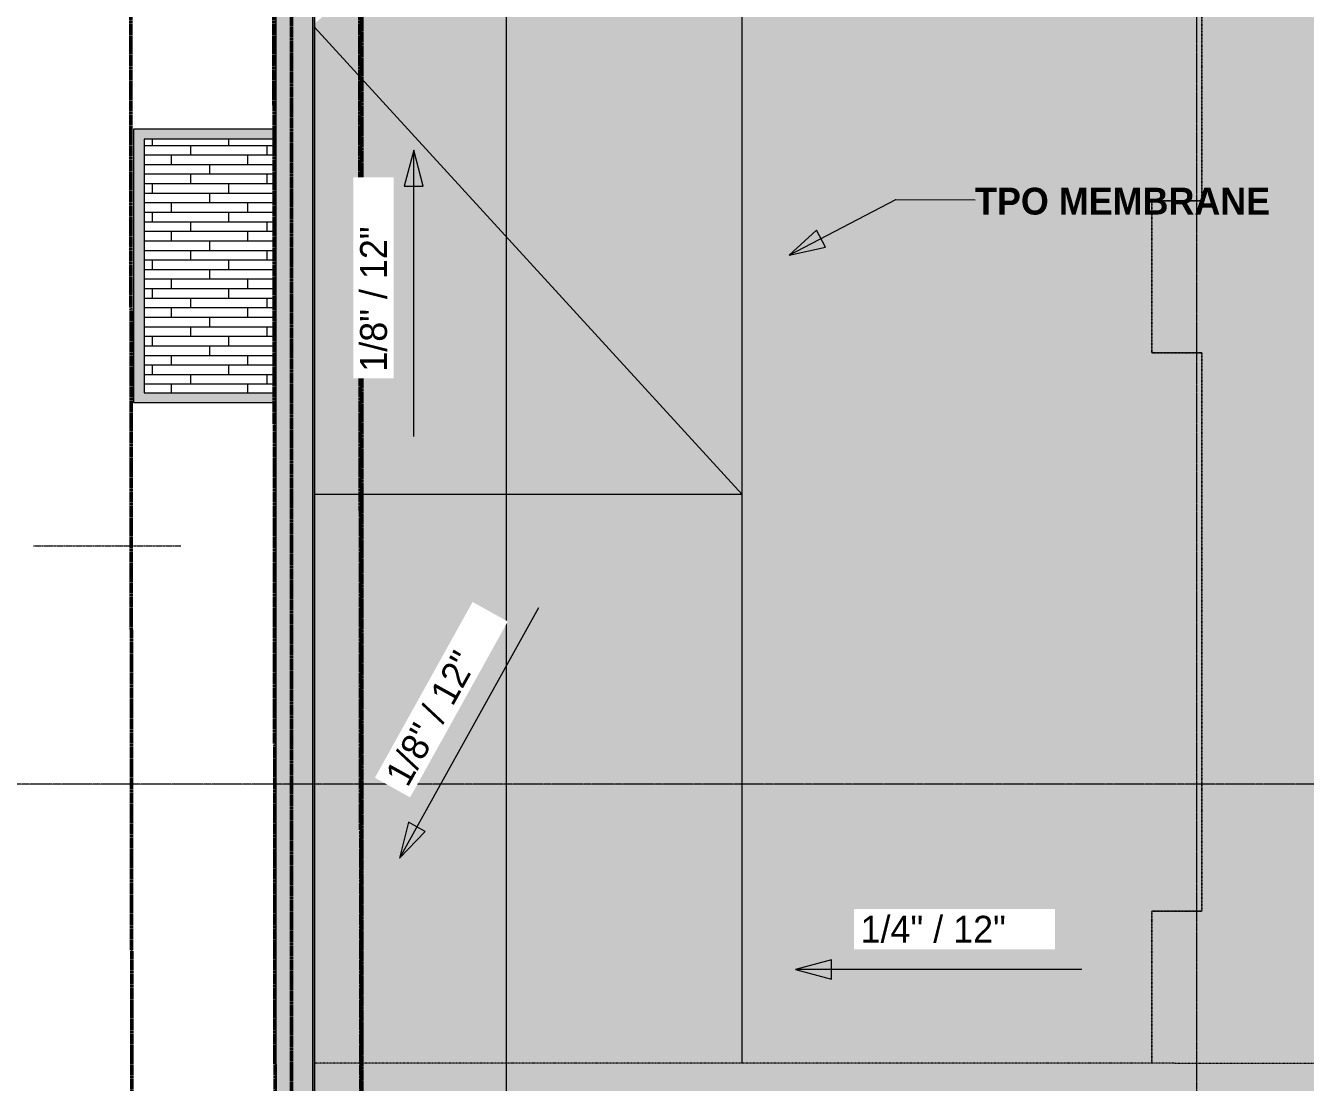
# Model space of a CAD drawing. Header units: inches. Extents: x -4254 to -1719, y 9514 to 12654.
# Drawn here: x -3972 to -3436, y 10342 to 10785 of the extents above; entities that cross this region are included whole.
import ezdxf

# ---------------------------------------------------------------- set-up
doc = ezdxf.new("R2010")
doc.units = ezdxf.units.IN
doc.header["$MEASUREMENT"] = 0
for name, pattern in [('Aligning Line 1_8_', [0.25, 0.125, -0.125]), ('Dash 1_16_', [0.125, 0.0625, -0.0625]), ('Double Dash 3_8_', [1, 0.375, -0.125, 0.125, -0.125, 0.125, -0.125]), ('Grid Line 1_2_', [0.875, 0.5, -0.125, 0.125, -0.125]), ('Hidden 1_8_', [0.1875, 0.125, -0.0625])]:
    doc.linetypes.add(name, pattern=pattern)
for name, color, linetype, lineweight in [('0-1', 7, 'Continuous', 5), ('0-3', 147, 'Aligning Line 1_8_', 9), ('A-DETL-HDLN-1', 7, 'Hidden 1_8_', 9), ('A-FLOR-5', 8, 'Continuous', 5), ('A-FLOR-6', 7, 'Dash 1_16_', 9), ('A-FLOR-PATT-2', 251, 'Continuous', 9), ('A-ROOF', 132, 'Continuous', 13), ('A-ROOF-1', 8, 'Continuous', 5), ('A-ROOF-2', 132, 'Continuous', 5), ('A-ROOF-3', 7, 'Dash 1_16_', 9), ('A-WALL', 113, 'Continuous', 13), ('A-WALL-1', 113, 'Continuous', 5), ('C-PROP-LINE', 91, 'Double Dash 3_8_', 50), ('C-PROP-LINE-1', 130, 'Double Dash 3_8_', 50), ('G-ANNO-DIMS', 111, 'Continuous', 9), ('G-ANNO-SYMB-2', 111, 'Continuous', 9), ('G-ANNO-TEXT', 231, 'Continuous', 9), ('S-GRID-1', 1, 'Grid Line 1_2_', 9)]:
    doc.layers.add(name, color=color, linetype=linetype, lineweight=lineweight)
doc.styles.add('Century Gothic_1', font='ufonts.com_century-gothic.ttf', dxfattribs={"height": 11.25})
doc.styles.add('Century Gothic_B', font='GOTHICB.TTF', dxfattribs={"height": 11.25})

# ---------------------------------------------------------------- blocks, each defined once
blk = doc.blocks.new('Family - ___-1870007-FLOOR PLAN - ROOF')
at = {"layer": 'C-PROP-LINE-1'}
blk.add_line((-3860.72, 9980.19), (-3860.72, 11433.39), dxfattribs=at)
blk = doc.blocks.new('Family - ___-1870574-FLOOR PLAN - ROOF')
at = {"layer": 'C-PROP-LINE-1'}
blk.add_line((-3831.16, 10010.09), (-3831.16, 12088.59), dxfattribs=at)
blk = doc.blocks.new('CTR - 1st Phase - Common Walls_rvt-1-FLOOR PLAN - ROOF')
at = {"layer": 'A-DETL-HDLN-1'}
blk.add_line((-3968.81, 10567.04), (-3907.08, 10567.04), dxfattribs=at)
at = {"layer": '0-3'}
for name in ['Family - ___-1870007-FLOOR PLAN - ROOF', 'Family - ___-1870574-FLOOR PLAN - ROOF']:
    blk.add_blockref(name, (0, 0), dxfattribs=at)
blk = doc.blocks.new('Basic Wall _ EXT - FIBER CEMENT - SMALL - ___-2145935-FLOOR PLAN - ROOF')
at = {"layer": 'A-WALL'}
for points in [[(-3867.29, 9973.63), (-3851.85, 9989.12), (-3851.85, 12109.71), (-3867.29, 12125.15), (-3867.29, 9975.29)], [(-3851.85, 9989.07), (-3851.63, 9989.33), (-3851.66, 12109.52), (-3851.85, 12109.65), (-3851.85, 11256.22), (-3851.85, 9989.1)], [(-3851.59, 9989.33), (-3851.11, 9989.8), (-3851.16, 12109.02), (-3851.59, 12109.45), (-3851.59, 9989.8)]]:
    blk.add_hatch(color=256, dxfattribs=at).paths.add_polyline_path(points, flags=0)
for p, q in [((-3867.29, 12125.15), (-3867.29, 9973.63)), ((-3851.85, 12109.71), (-3851.85, 9989.07)), ((-3851.63, 9989.29), (-3851.63, 12109.49)), ((-3851.11, 12108.98), (-3851.11, 9989.8))]:
    blk.add_line(p, q, dxfattribs=at)
blk = doc.blocks.new('Family - ___-1878357-FLOOR PLAN - ROOF')
at = {"layer": 'C-PROP-LINE'}
for p, q in [((-3929.52, 12184.69), (-3927.1, 9853.17)), ((-3869.45, 12124.69), (-3867.12, 9890.98))]:
    blk.add_line(p, q, dxfattribs=at)
blk = doc.blocks.new('Family - ___-1878392-FLOOR PLAN - ROOF')
at = {"layer": 'C-PROP-LINE'}
blk.add_line((-3833.41, 12088.69), (-3830.99, 9768.08), dxfattribs=at)

msp = doc.modelspace()

# ---------------------------------------------------------------- hatches: boundary and pattern name
at = {"layer": 'A-FLOR-5'}
msp.add_hatch(color=256, dxfattribs=at).paths.add_polyline_path([(-3500.17, 10350.34), (-3407.67, 10350.34), (-3407.67, 10841.78), (-3409.66, 10841.78), (-3409.66, 11257), (-3407.67, 11257), (-3407.67, 11748.44), (-3500.17, 11748.44), (-3500.17, 11684.74), (-3479.22, 11684.74), (-3479.22, 11546.99), (-3499.32, 11546.99), (-3499.32, 11377.54), (-3479.22, 11377.54), (-3479.22, 11028.44), (-3500.17, 11028.44), (-3500.17, 10964.74), (-3479.22, 10964.74), (-3479.22, 10711.64), (-3500.17, 10711.64), (-3500.17, 10647.94), (-3479.22, 10647.94), (-3479.22, 10414.04), (-3500.17, 10414.04), (-3500.17, 10359.94)], flags=0)
at = {"layer": 'A-FLOR-PATT-2'}
h = msp.add_hatch(dxfattribs=at)
h.set_pattern_fill('FP_9', color=256, style=0, pattern_type=2)
h.set_pattern_definition([(180, (16792.932, 11402.937), (-5e-16, -4), []), (270, (16792.932, 11402.937), (8, -8), [4, -28]), (270, (16776.932, 11398.937), (8, -8), [4, -28])])
h.paths.add_polyline_path([(-3922.47, 10631.24), (-3867.29, 10631.24), (-3867.29, 10737.56), (-3922.47, 10737.56), (-3922.47, 10653.43)], flags=0)
at = {"layer": 'A-ROOF-1'}
h = msp.add_hatch(color=256, dxfattribs=at)
h.paths.add_polyline_path([(-3671.85, 10350.34), (-3500.17, 10350.34), (-3500.17, 10414.04), (-3479.22, 10414.04), (-3479.22, 10647.94), (-3500.17, 10647.94), (-3500.17, 10711.64), (-3479.22, 10711.64), (-3479.22, 10964.74), (-3500.17, 10964.74), (-3500.17, 11028.44), (-3479.22, 11028.44), (-3479.22, 11377.54), (-3500.17, 11377.54), (-3500.17, 11426.99), (-3595.32, 11426.99), (-3595.32, 11546.99), (-3479.22, 11546.99), (-3479.22, 11684.74), (-3500.17, 11684.74), (-3500.17, 11748.44), (-3671.85, 11748.44), (-3671.85, 10359.94)], flags=0)
h.paths.add_polyline_path([(-3643.75, 11462.6), (-3643.75, 11494.6), (-3611.76, 11494.6), (-3611.76, 11492.35), (-3610.23, 11492.35), (-3610.23, 11464.85), (-3611.76, 11464.85), (-3611.76, 11462.6), (-3640.51, 11462.6)], flags=0)
msp.add_hatch(color=256, dxfattribs=at).paths.add_polyline_path([(-3851.11, 10168.69), (-2077.53, 10168.69), (-2077.53, 10831.78), (-2077.4, 10841.92), (-3407.67, 10841.92), (-3407.67, 10450.41), (-3269.77, 10450.41), (-3269.77, 10471.64), (-3206.07, 10471.64), (-3206.07, 10450.69), (-3087.37, 10450.69), (-3087.37, 10471.64), (-3023.67, 10471.64), (-3023.67, 10450.69), (-2780.17, 10450.69), (-2780.17, 10471.64), (-2649.27, 10471.64), (-2649.27, 10450.41), (-2504.49, 10450.41), (-2490.13, 10464.78), (-2440.67, 10415.33), (-2493.02, 10362.97), (-2510.94, 10380.89), (-2524.7, 10380.89), (-2524.7, 10245.59), (-2636.17, 10245.59), (-2636.17, 10380.89), (-2735.45, 10380.89), (-2735.45, 10359.94), (-2799.15, 10359.94), (-2799.15, 10380.89), (-3071.67, 10380.89), (-3071.67, 10359.94), (-3202.57, 10359.94), (-3202.57, 10380.89), (-3407.67, 10380.89), (-3407.67, 10350.34), (-3851.11, 10350.34), (-3851.11, 10168.78)], flags=0)
at = {"layer": 'A-ROOF-2'}
for points in [[(-3671.85, 10588.59), (-3671.85, 10940.96), (-3851.11, 10785.85), (-3851.11, 10784.41), (-3698.91, 10618.15)], [(-3851.11, 10588.59), (-3671.85, 10588.59), (-3851.11, 10784.41), (-3851.11, 10588.84)], [(-3851.11, 10350.34), (-3671.85, 10350.34), (-3671.85, 10588.59), (-3851.11, 10588.59), (-3851.11, 10350.96)]]:
    msp.add_hatch(color=256, dxfattribs=at).paths.add_polyline_path(points, flags=0)
at = {"layer": 'A-WALL-1'}
for points in [[(-3867.29, 10737.56), (-3867.29, 10741.81), (-3926.72, 10741.81), (-3926.72, 10737.56), (-3869.46, 10737.56)], [(-3926.72, 10631.24), (-3922.47, 10631.24), (-3922.47, 10737.56), (-3926.72, 10737.56), (-3926.72, 10642.71)], [(-3869.46, 10626.99), (-3867.29, 10626.99), (-3867.29, 10631.24), (-3926.72, 10631.24), (-3926.72, 10626.99), (-3889.33, 10626.99)]]:
    msp.add_hatch(color=256, dxfattribs=at).paths.add_polyline_path(points, flags=0)
at = {"layer": 'G-ANNO-DIMS'}
for points in [[(-3809.46, 10732.86), (-3813.48, 10717.86), (-3805.44, 10717.86)], [(-3815.47, 10436.28), (-3804.67, 10447.44), (-3811.7, 10451.34)], [(-3649.43, 10389.58), (-3634.43, 10385.56), (-3634.43, 10393.6)]]:
    msp.add_hatch(color=256, dxfattribs=at).paths.add_polyline_path(points, flags=0)
at = {"layer": 'G-ANNO-TEXT'}
msp.add_hatch(color=256, dxfattribs=at).paths.add_polyline_path([(-3652.12, 10688.87), (-3636.96, 10692.25), (-3640.68, 10699.38)], flags=0)

# ---------------------------------------------------------------- linework, layer by layer
at = {"layer": 'A-FLOR-6'}
for p, q in [((-3479.22, 10964.74), (-3479.22, 10711.64)), ((-3479.22, 10711.64), (-3500.17, 10711.64)), ((-3500.17, 10711.64), (-3500.17, 10647.94)), ((-3500.17, 10647.94), (-3479.22, 10647.94)), ((-3479.22, 10647.94), (-3479.22, 10414.04)), ((-3479.22, 10414.04), (-3500.17, 10414.04)), ((-3500.17, 10414.04), (-3500.17, 10350.34)), ((-3490.52, 10350.34), (-3407.67, 10350.34))]:
    msp.add_line(p, q, dxfattribs=at)
at = {"layer": 'A-ROOF'}
for p, q in [((-3671.85, 10588.59), (-3671.85, 10940.96)), ((-3851.11, 10784.41), (-3671.85, 10588.59)), ((-3671.85, 10588.59), (-3851.11, 10588.59))]:
    msp.add_line(p, q, dxfattribs=at)
at = {"layer": 'A-ROOF', "flags": 128}
msp.add_lwpolyline([(-3671.85, 10350.34), (-3671.85, 10376.81), (-3671.85, 10403.28), (-3671.85, 10429.76), (-3671.85, 10456.23), (-3671.85, 10482.7), (-3671.85, 10509.17), (-3671.85, 10535.64), (-3671.85, 10562.12), (-3671.85, 10588.59)], dxfattribs=at)
at = {"layer": 'A-ROOF-3'}
for p, q in [((-3479.22, 10711.64), (-3479.22, 10964.74)), ((-3500.17, 10647.94), (-3500.17, 10711.64)), ((-3500.17, 10711.64), (-3479.22, 10711.64)), ((-3479.22, 10647.94), (-3500.17, 10647.94)), ((-3479.22, 10414.04), (-3479.22, 10647.94)), ((-3500.17, 10350.34), (-3500.17, 10414.04)), ((-3500.17, 10414.04), (-3479.22, 10414.04)), ((-3490.52, 10350.34), (-3851.11, 10350.34))]:
    msp.add_line(p, q, dxfattribs=at)
at = {"layer": 'A-WALL'}
for p, q in [((-3926.72, 10626.99), (-3926.72, 10741.81)), ((-3926.72, 10741.81), (-3867.29, 10741.81)), ((-3922.47, 10737.56), (-3922.47, 10631.24)), ((-3867.29, 10737.56), (-3922.47, 10737.56)), ((-3922.47, 10631.24), (-3867.29, 10631.24)), ((-3867.29, 10626.99), (-3926.72, 10626.99))]:
    msp.add_line(p, q, dxfattribs=at)
at = {"layer": 'G-ANNO-DIMS'}
for p, q in [((-3809.46, 10732.86), (-3813.48, 10717.86)), ((-3805.44, 10717.86), (-3809.46, 10732.86)), ((-3809.46, 10612.86), (-3809.46, 10732.86)), ((-3813.48, 10717.86), (-3805.44, 10717.86)), ((-3811.7, 10451.34), (-3815.47, 10436.28)), ((-3804.67, 10447.44), (-3811.7, 10451.34)), ((-3815.47, 10436.28), (-3804.67, 10447.44)), ((-3634.43, 10393.6), (-3649.43, 10389.58)), ((-3649.43, 10389.58), (-3634.43, 10385.56)), ((-3529.43, 10389.58), (-3649.43, 10389.58)), ((-3634.43, 10385.56), (-3634.43, 10393.6))]:
    msp.add_line(p, q, dxfattribs=at)
at = {"layer": 'G-ANNO-SYMB-2'}
msp.add_line((-3770.72, 12581.73), (-3770.72, 9586.24), dxfattribs=at)
at = {"layer": 'G-ANNO-TEXT'}
for p, q in [((-3652.12, 10688.87), (-3607.42, 10712.2)), ((-3607.42, 10712.2), (-3574.25, 10712.18)), ((-3640.68, 10699.38), (-3652.12, 10688.87)), ((-3636.96, 10692.25), (-3640.68, 10699.38)), ((-3652.12, 10688.87), (-3636.96, 10692.25))]:
    msp.add_line(p, q, dxfattribs=at)
at = {"layer": 'S-GRID-1'}
for p, q in [((-3481.32, 9836.18), (-3481.32, 12413.74)), ((-1790.02, 10467.19), (-4192.9, 10467.19))]:
    msp.add_line(p, q, dxfattribs=at)

# ---------------------------------------------------------------- block references
at = {"layer": '0-1'}
msp.add_blockref('CTR - 1st Phase - Common Walls_rvt-1-FLOOR PLAN - ROOF', (0, 0), dxfattribs=at)
at = {"layer": 'A-WALL'}
msp.add_blockref('Basic Wall _ EXT - FIBER CEMENT - SMALL - ___-2145935-FLOOR PLAN - ROOF', (0, 0), dxfattribs=at)
at = {"layer": 'C-PROP-LINE'}
for name in ['Family - ___-1878357-FLOOR PLAN - ROOF', 'Family - ___-1878392-FLOOR PLAN - ROOF']:
    msp.add_blockref(name, (0, 0), dxfattribs=at)

# ---------------------------------------------------------------- texts
at = {"layer": 'G-ANNO-TEXT', "insert": (-3574.25, 10717.19), "char_height": 11.25, "width": 147.3337, "attachment_point": 1, "style": 'Century Gothic_B'}
msp.add_mtext('TPO MEMBRANE', dxfattribs=at)

# ---------------------------------------------------------------- next in the draw order: texts
at = {"layer": 'G-ANNO-DIMS', "char_height": 11.25, "width": 78.6544, "attachment_point": 1, "line_spacing_factor": 0.984502, "style": 'Century Gothic_1', "bg_fill": 3, "box_fill_scale": 1.25, "bg_fill_color": 256, "bg_fill_true_color": 13158600, "bg_fill_transparency": 0}
for insert, rotation in [((-3831.94, 10640.09), 90), ((-3821.9, 10470.99), 60.9538)]:
    msp.add_mtext('1/8" / 12"', dxfattribs=dict(at, insert=insert, rotation=rotation))
at = {"layer": 'G-ANNO-DIMS', "insert": (-3622.2, 10412.06), "char_height": 11.25, "width": 78.6544, "attachment_point": 1, "line_spacing_factor": 0.984502, "style": 'Century Gothic_1', "bg_fill": 3, "box_fill_scale": 1.25, "bg_fill_color": 256, "bg_fill_true_color": 13158600, "bg_fill_transparency": 0}
msp.add_mtext('1/4" / 12"', dxfattribs=at)

# ---------------------------------------------------------------- next in the draw order: linework, layer by layer
at = {"layer": 'G-ANNO-DIMS'}
msp.add_line((-3757.21, 10541.18), (-3815.47, 10436.28), dxfattribs=at)

doc.saveas('drawing.dxf')
